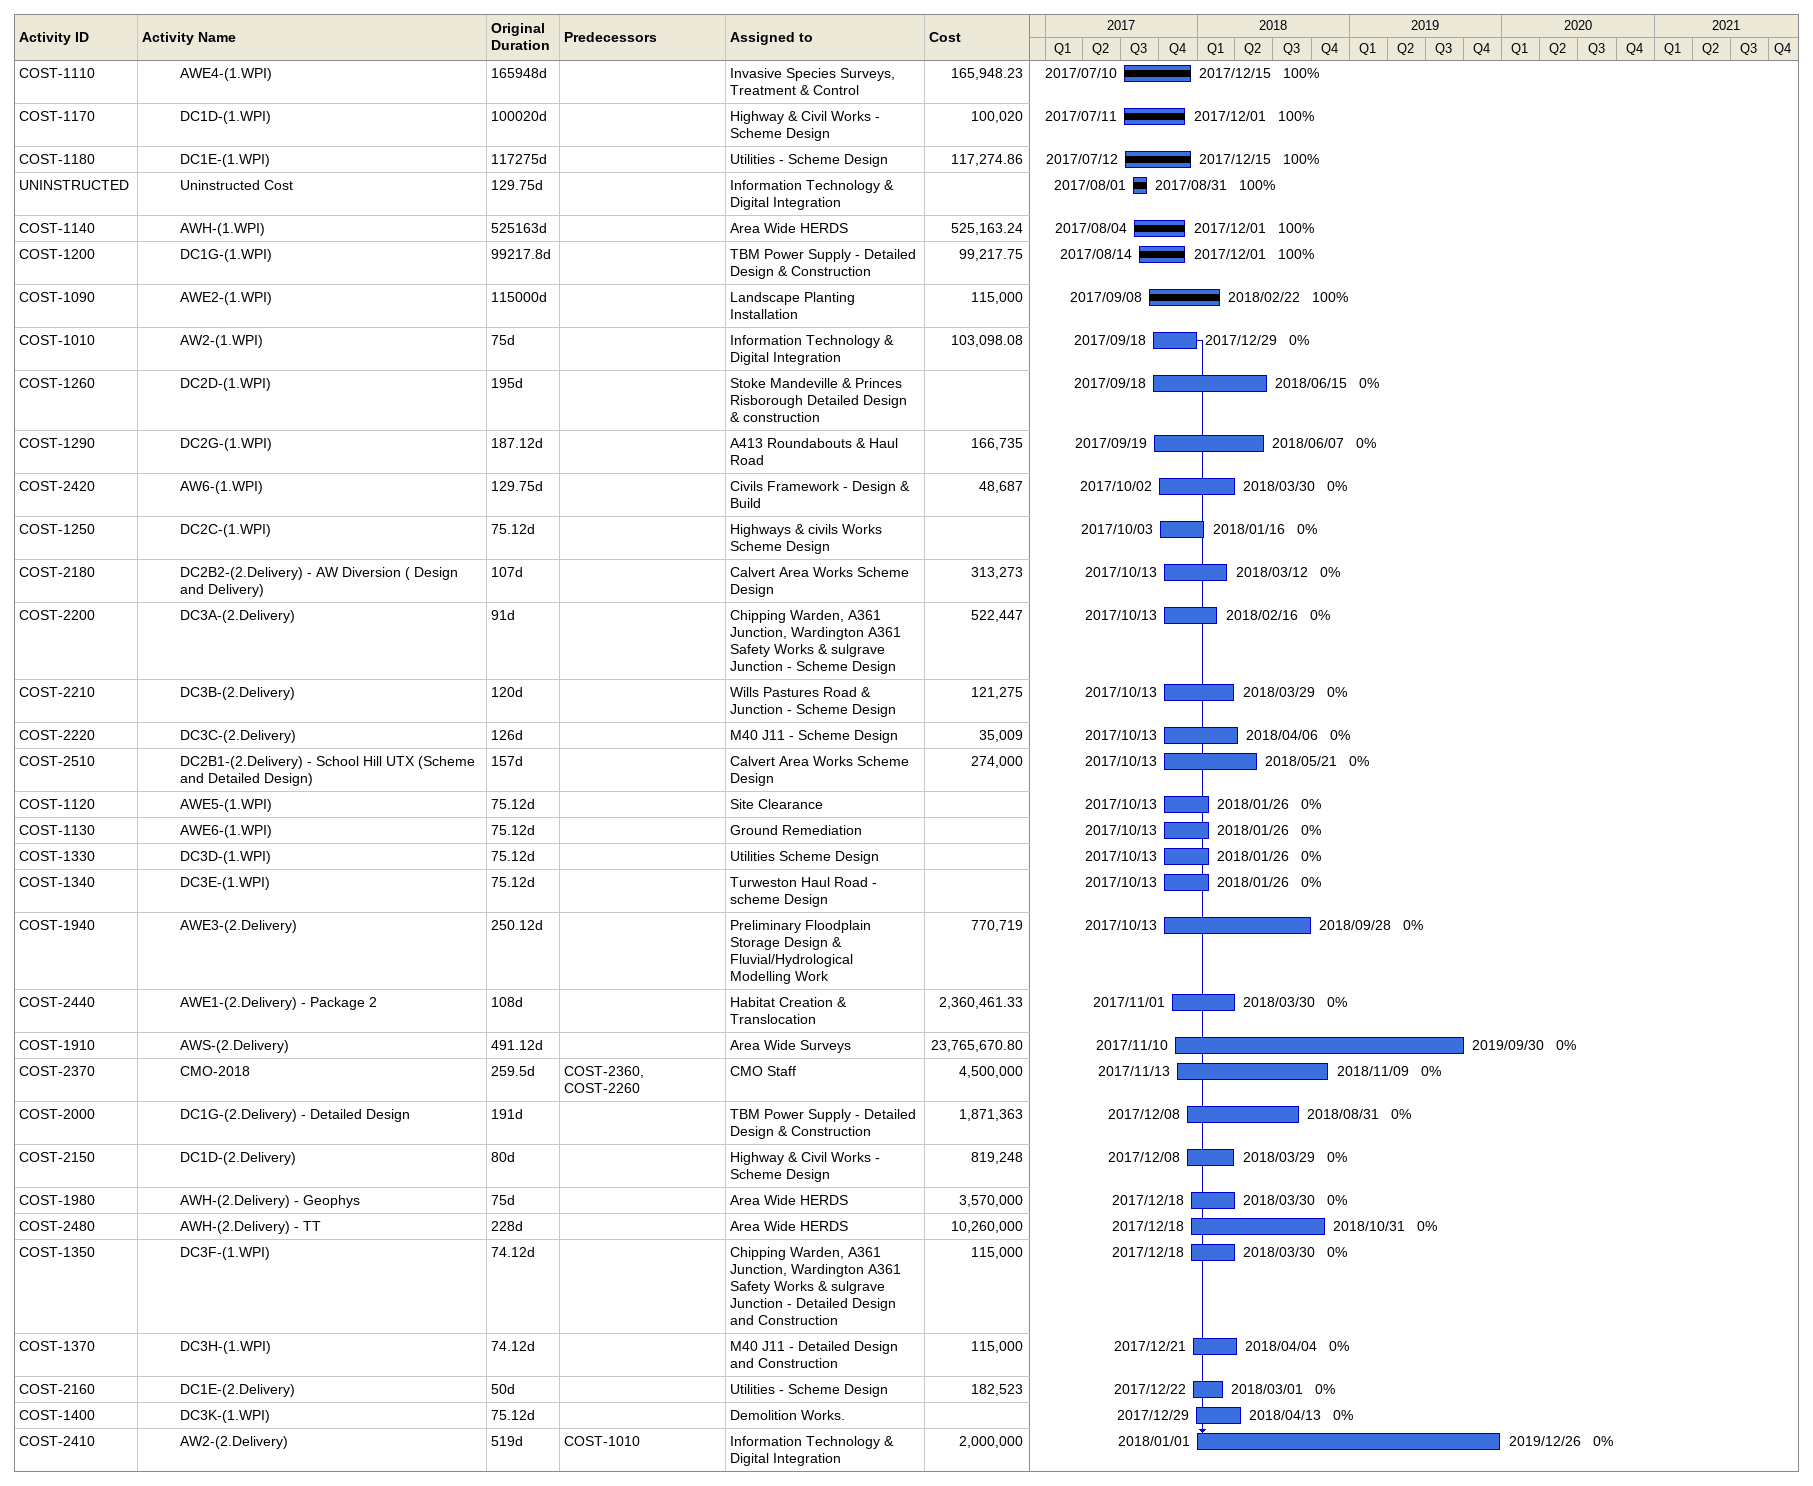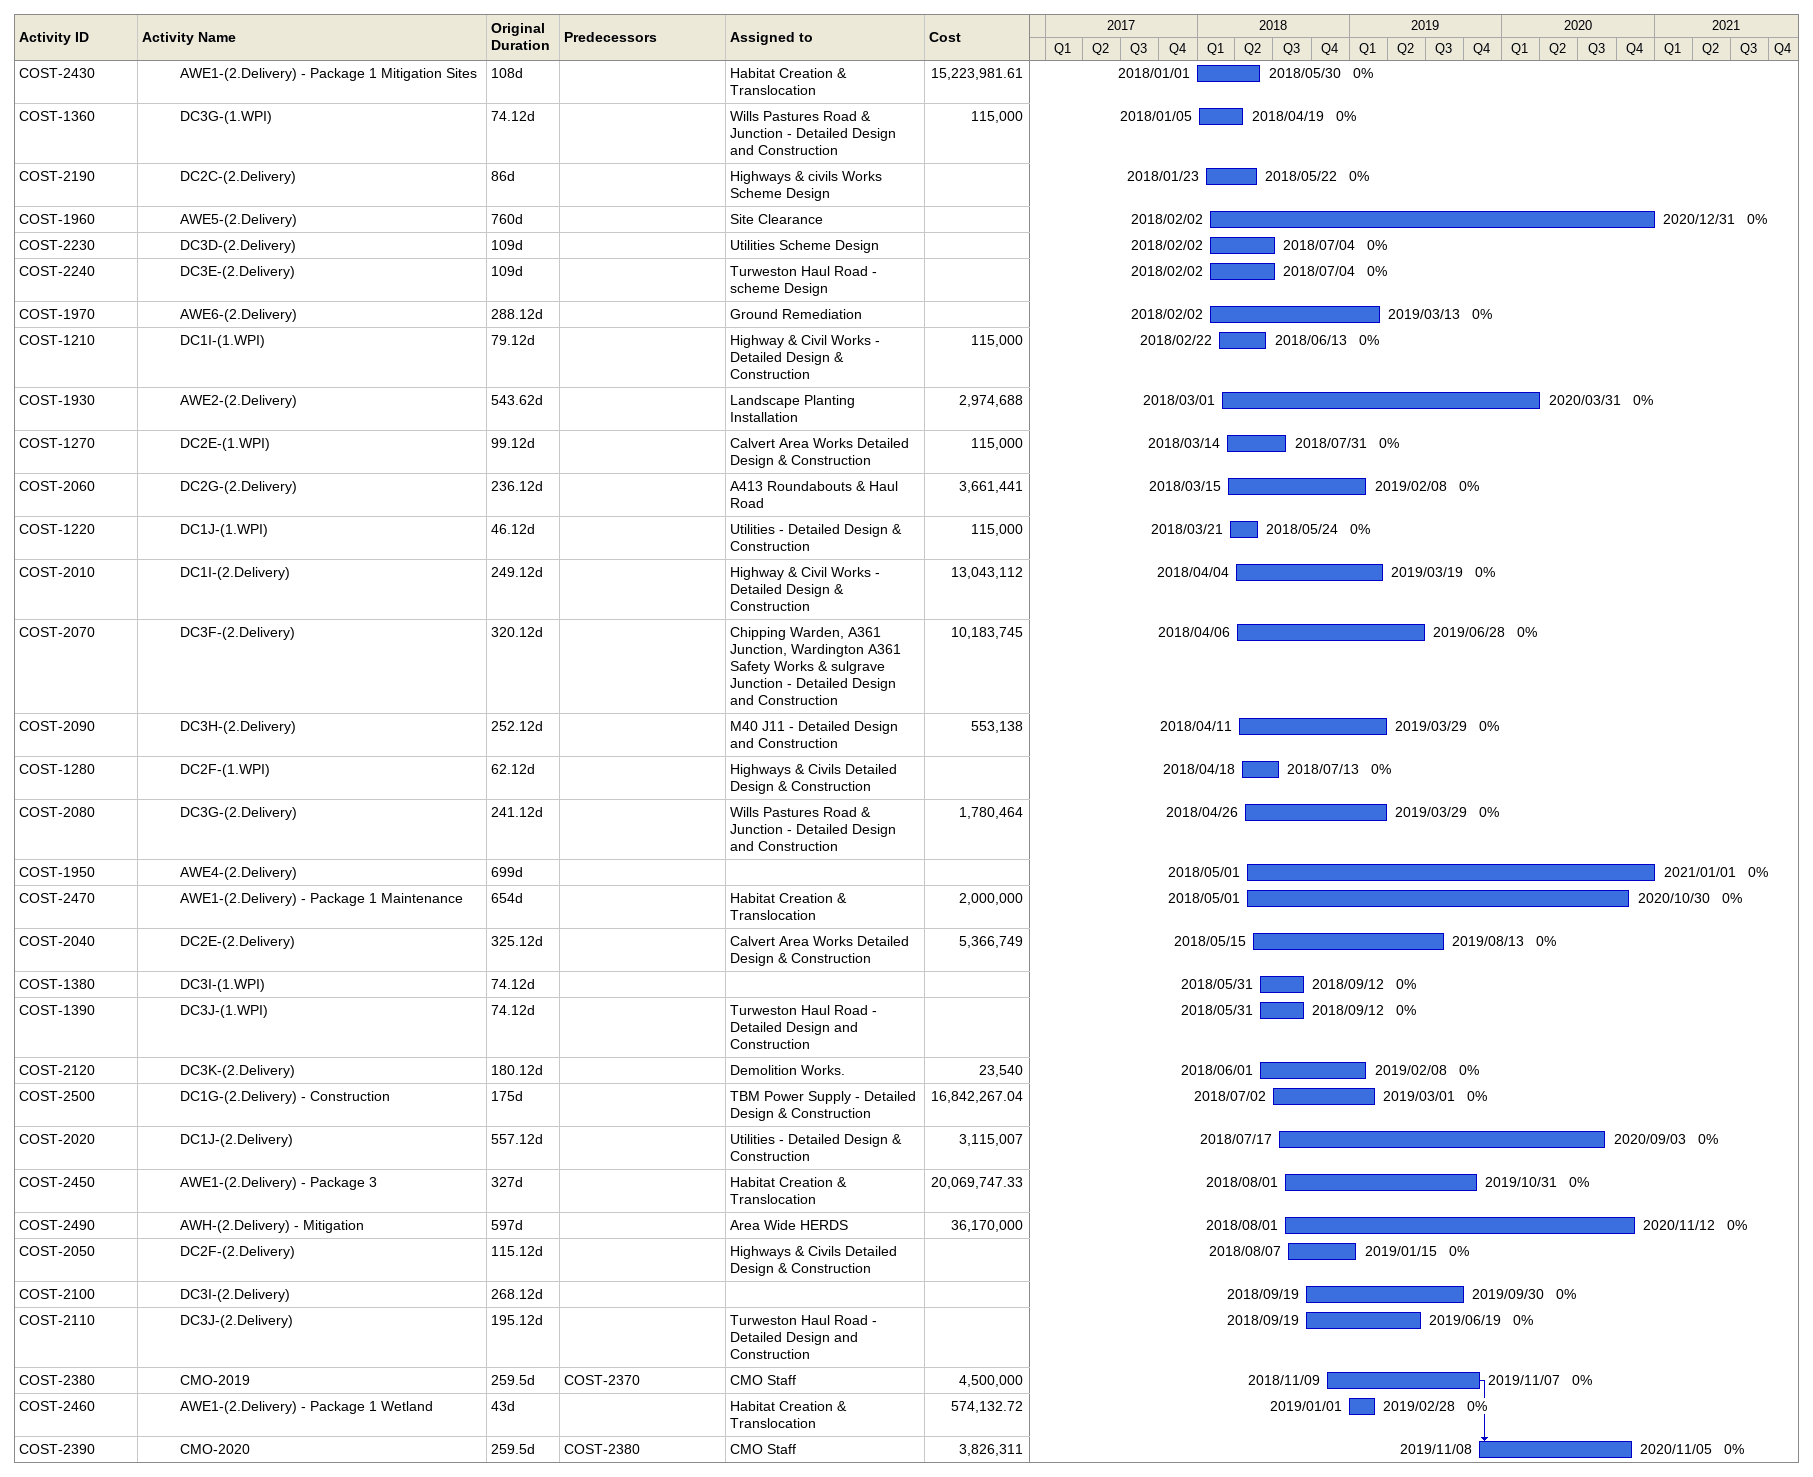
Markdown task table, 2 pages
| ID | Level | Task | Original duration | Start | Finish | Predecessors | Resources | % complete | Cost |
|---|---|---|---|---|---|---|---|---|---|
| COST-1110 | 3 | AWE4-(1.WPI) | 165948d | 2017-07-10 | 2017-12-15 |  | Invasive Species Surveys, Treatment & Control | 100 | 165948.23 |
| COST-1170 | 3 | DC1D-(1.WPI) | 100020d | 2017-07-11 | 2017-12-01 |  | Highway & Civil Works - Scheme Design | 100 | 100020 |
| COST-1180 | 3 | DC1E-(1.WPI) | 117275d | 2017-07-12 | 2017-12-15 |  | Utilities - Scheme Design | 100 | 117274.86 |
| UNINSTRUCTED | 3 | Uninstructed Cost | 129.75d | 2017-08-01 | 2017-08-31 |  | Information Technology & Digital Integration | 100 |  |
| COST-1140 | 3 | AWH-(1.WPI) | 525163d | 2017-08-04 | 2017-12-01 |  | Area Wide HERDS | 100 | 525163.24 |
| COST-1200 | 3 | DC1G-(1.WPI) | 99217.8d | 2017-08-14 | 2017-12-01 |  | TBM Power Supply - Detailed Design & Construction | 100 | 99217.75 |
| COST-1090 | 3 | AWE2-(1.WPI) | 115000d | 2017-09-08 | 2018-02-22 |  | Landscape Planting Installation | 100 | 115000 |
| COST-1010 | 3 | AW2-(1.WPI) | 75d | 2017-09-18 | 2017-12-29 |  | Information Technology & Digital Integration | 0 | 103098.08 |
| COST-1260 | 3 | DC2D-(1.WPI) | 195d | 2017-09-18 | 2018-06-15 |  | Stoke Mandeville & Princes Risborough Detailed Design & construction | 0 |  |
| COST-1290 | 3 | DC2G-(1.WPI) | 187.12d | 2017-09-19 | 2018-06-07 |  | A413 Roundabouts & Haul Road | 0 | 166735 |
| COST-2420 | 3 | AW6-(1.WPI) | 129.75d | 2017-10-02 | 2018-03-30 |  | Civils Framework - Design & Build | 0 | 48687 |
| COST-1250 | 3 | DC2C-(1.WPI) | 75.12d | 2017-10-03 | 2018-01-16 |  | Highways & civils Works Scheme Design | 0 |  |
| COST-2180 | 3 | DC2B2-(2.Delivery) - AW Diversion ( Design and Delivery) | 107d | 2017-10-13 | 2018-03-12 |  | Calvert Area Works Scheme Design | 0 | 313273 |
| COST-2200 | 3 | DC3A-(2.Delivery) | 91d | 2017-10-13 | 2018-02-16 |  | Chipping Warden, A361 Junction, Wardington A361 Safety Works & sulgrave Junction - Scheme Design | 0 | 522447 |
| COST-2210 | 3 | DC3B-(2.Delivery) | 120d | 2017-10-13 | 2018-03-29 |  | Wills Pastures Road & Junction - Scheme Design | 0 | 121275 |
| COST-2220 | 3 | DC3C-(2.Delivery) | 126d | 2017-10-13 | 2018-04-06 |  | M40 J11 - Scheme Design | 0 | 35009 |
| COST-2510 | 3 | DC2B1-(2.Delivery) - School Hill UTX (Scheme and Detailed Design) | 157d | 2017-10-13 | 2018-05-21 |  | Calvert Area Works Scheme Design | 0 | 274000 |
| COST-1120 | 3 | AWE5-(1.WPI) | 75.12d | 2017-10-13 | 2018-01-26 |  | Site Clearance | 0 |  |
| COST-1130 | 3 | AWE6-(1.WPI) | 75.12d | 2017-10-13 | 2018-01-26 |  | Ground Remediation | 0 |  |
| COST-1330 | 3 | DC3D-(1.WPI) | 75.12d | 2017-10-13 | 2018-01-26 |  | Utilities Scheme Design | 0 |  |
| COST-1340 | 3 | DC3E-(1.WPI) | 75.12d | 2017-10-13 | 2018-01-26 |  | Turweston Haul Road - scheme Design | 0 |  |
| COST-1940 | 3 | AWE3-(2.Delivery) | 250.12d | 2017-10-13 | 2018-09-28 |  | Preliminary Floodplain Storage Design & Fluvial/Hydrological Modelling Work | 0 | 770719 |
| COST-2440 | 3 | AWE1-(2.Delivery) - Package 2 | 108d | 2017-11-01 | 2018-03-30 |  | Habitat Creation & Translocation | 0 | 2360461.33 |
| COST-1910 | 3 | AWS-(2.Delivery) | 491.12d | 2017-11-10 | 2019-09-30 |  | Area Wide Surveys | 0 | 23765670.80 |
| COST-2370 | 3 | CMO-2018 | 259.5d | 2017-11-13 | 2018-11-09 | COST-2360, COST-2260 | CMO Staff | 0 | 4500000 |
| COST-2000 | 3 | DC1G-(2.Delivery) - Detailed Design | 191d | 2017-12-08 | 2018-08-31 |  | TBM Power Supply - Detailed Design & Construction | 0 | 1871363 |
| COST-2150 | 3 | DC1D-(2.Delivery) | 80d | 2017-12-08 | 2018-03-29 |  | Highway & Civil Works - Scheme Design | 0 | 819248 |
| COST-1980 | 3 | AWH-(2.Delivery) - Geophys | 75d | 2017-12-18 | 2018-03-30 |  | Area Wide HERDS | 0 | 3570000 |
| COST-2480 | 3 | AWH-(2.Delivery) - TT | 228d | 2017-12-18 | 2018-10-31 |  | Area Wide HERDS | 0 | 10260000 |
| COST-1350 | 3 | DC3F-(1.WPI) | 74.12d | 2017-12-18 | 2018-03-30 |  | Chipping Warden, A361 Junction, Wardington A361 Safety Works & sulgrave Junction - Detailed Design and Construction | 0 | 115000 |
| COST-1370 | 3 | DC3H-(1.WPI) | 74.12d | 2017-12-21 | 2018-04-04 |  | M40 J11 - Detailed Design and Construction | 0 | 115000 |
| COST-2160 | 3 | DC1E-(2.Delivery) | 50d | 2017-12-22 | 2018-03-01 |  | Utilities - Scheme Design | 0 | 182523 |
| COST-1400 | 3 | DC3K-(1.WPI) | 75.12d | 2017-12-29 | 2018-04-13 |  | Demolition Works. | 0 |  |
| COST-2410 | 3 | AW2-(2.Delivery) | 519d | 2018-01-01 | 2019-12-26 | COST-1010 | Information Technology & Digital Integration | 0 | 2000000 |
| COST-2430 | 3 | AWE1-(2.Delivery) - Package 1 Mitigation Sites | 108d | 2018-01-01 | 2018-05-30 |  | Habitat Creation & Translocation | 0 | 15223981.61 |
| COST-1360 | 3 | DC3G-(1.WPI) | 74.12d | 2018-01-05 | 2018-04-19 |  | Wills Pastures Road & Junction - Detailed Design and Construction | 0 | 115000 |
| COST-2190 | 3 | DC2C-(2.Delivery) | 86d | 2018-01-23 | 2018-05-22 |  | Highways & civils Works Scheme Design | 0 |  |
| COST-1960 | 3 | AWE5-(2.Delivery) | 760d | 2018-02-02 | 2020-12-31 |  | Site Clearance | 0 |  |
| COST-2230 | 3 | DC3D-(2.Delivery) | 109d | 2018-02-02 | 2018-07-04 |  | Utilities Scheme Design | 0 |  |
| COST-2240 | 3 | DC3E-(2.Delivery) | 109d | 2018-02-02 | 2018-07-04 |  | Turweston Haul Road - scheme Design | 0 |  |
| COST-1970 | 3 | AWE6-(2.Delivery) | 288.12d | 2018-02-02 | 2019-03-13 |  | Ground Remediation | 0 |  |
| COST-1210 | 3 | DC1I-(1.WPI) | 79.12d | 2018-02-22 | 2018-06-13 |  | Highway & Civil Works - Detailed Design & Construction | 0 | 115000 |
| COST-1930 | 3 | AWE2-(2.Delivery) | 543.62d | 2018-03-01 | 2020-03-31 |  | Landscape Planting Installation | 0 | 2974688 |
| COST-1270 | 3 | DC2E-(1.WPI) | 99.12d | 2018-03-14 | 2018-07-31 |  | Calvert Area Works Detailed Design & Construction | 0 | 115000 |
| COST-2060 | 3 | DC2G-(2.Delivery) | 236.12d | 2018-03-15 | 2019-02-08 |  | A413 Roundabouts & Haul Road | 0 | 3661441 |
| COST-1220 | 3 | DC1J-(1.WPI) | 46.12d | 2018-03-21 | 2018-05-24 |  | Utilities - Detailed Design & Construction | 0 | 115000 |
| COST-2010 | 3 | DC1I-(2.Delivery) | 249.12d | 2018-04-04 | 2019-03-19 |  | Highway & Civil Works - Detailed Design & Construction | 0 | 13043112 |
| COST-2070 | 3 | DC3F-(2.Delivery) | 320.12d | 2018-04-06 | 2019-06-28 |  | Chipping Warden, A361 Junction, Wardington A361 Safety Works & sulgrave Junction - Detailed Design and Construction | 0 | 10183745 |
| COST-2090 | 3 | DC3H-(2.Delivery) | 252.12d | 2018-04-11 | 2019-03-29 |  | M40 J11 - Detailed Design and Construction | 0 | 553138 |
| COST-1280 | 3 | DC2F-(1.WPI) | 62.12d | 2018-04-18 | 2018-07-13 |  | Highways & Civils Detailed Design & Construction | 0 |  |
| COST-2080 | 3 | DC3G-(2.Delivery) | 241.12d | 2018-04-26 | 2019-03-29 |  | Wills Pastures Road & Junction - Detailed Design and Construction | 0 | 1780464 |
| COST-1950 | 3 | AWE4-(2.Delivery) | 699d | 2018-05-01 | 2021-01-01 |  |  | 0 |  |
| COST-2470 | 3 | AWE1-(2.Delivery) - Package 1 Maintenance | 654d | 2018-05-01 | 2020-10-30 |  | Habitat Creation & Translocation | 0 | 2000000 |
| COST-2040 | 3 | DC2E-(2.Delivery) | 325.12d | 2018-05-15 | 2019-08-13 |  | Calvert Area Works Detailed Design & Construction | 0 | 5366749 |
| COST-1380 | 3 | DC3I-(1.WPI) | 74.12d | 2018-05-31 | 2018-09-12 |  |  | 0 |  |
| COST-1390 | 3 | DC3J-(1.WPI) | 74.12d | 2018-05-31 | 2018-09-12 |  | Turweston Haul Road - Detailed Design and Construction | 0 |  |
| COST-2120 | 3 | DC3K-(2.Delivery) | 180.12d | 2018-06-01 | 2019-02-08 |  | Demolition Works. | 0 | 23540 |
| COST-2500 | 3 | DC1G-(2.Delivery) - Construction | 175d | 2018-07-02 | 2019-03-01 |  | TBM Power Supply - Detailed Design & Construction | 0 | 16842267.04 |
| COST-2020 | 3 | DC1J-(2.Delivery) | 557.12d | 2018-07-17 | 2020-09-03 |  | Utilities - Detailed Design & Construction | 0 | 3115007 |
| COST-2450 | 3 | AWE1-(2.Delivery) - Package 3 | 327d | 2018-08-01 | 2019-10-31 |  | Habitat Creation & Translocation | 0 | 20069747.33 |
| COST-2490 | 3 | AWH-(2.Delivery) - Mitigation | 597d | 2018-08-01 | 2020-11-12 |  | Area Wide HERDS | 0 | 36170000 |
| COST-2050 | 3 | DC2F-(2.Delivery) | 115.12d | 2018-08-07 | 2019-01-15 |  | Highways & Civils Detailed Design & Construction | 0 |  |
| COST-2100 | 3 | DC3I-(2.Delivery) | 268.12d | 2018-09-19 | 2019-09-30 |  |  | 0 |  |
| COST-2110 | 3 | DC3J-(2.Delivery) | 195.12d | 2018-09-19 | 2019-06-19 |  | Turweston Haul Road - Detailed Design and Construction | 0 |  |
| COST-2380 | 3 | CMO-2019 | 259.5d | 2018-11-09 | 2019-11-07 | COST-2370 | CMO Staff | 0 | 4500000 |
| COST-2460 | 3 | AWE1-(2.Delivery) - Package 1 Wetland | 43d | 2019-01-01 | 2019-02-28 |  | Habitat Creation & Translocation | 0 | 574132.72 |
| COST-2390 | 3 | CMO-2020 | 259.5d | 2019-11-08 | 2020-11-05 | COST-2380 | CMO Staff | 0 | 3826311 |
